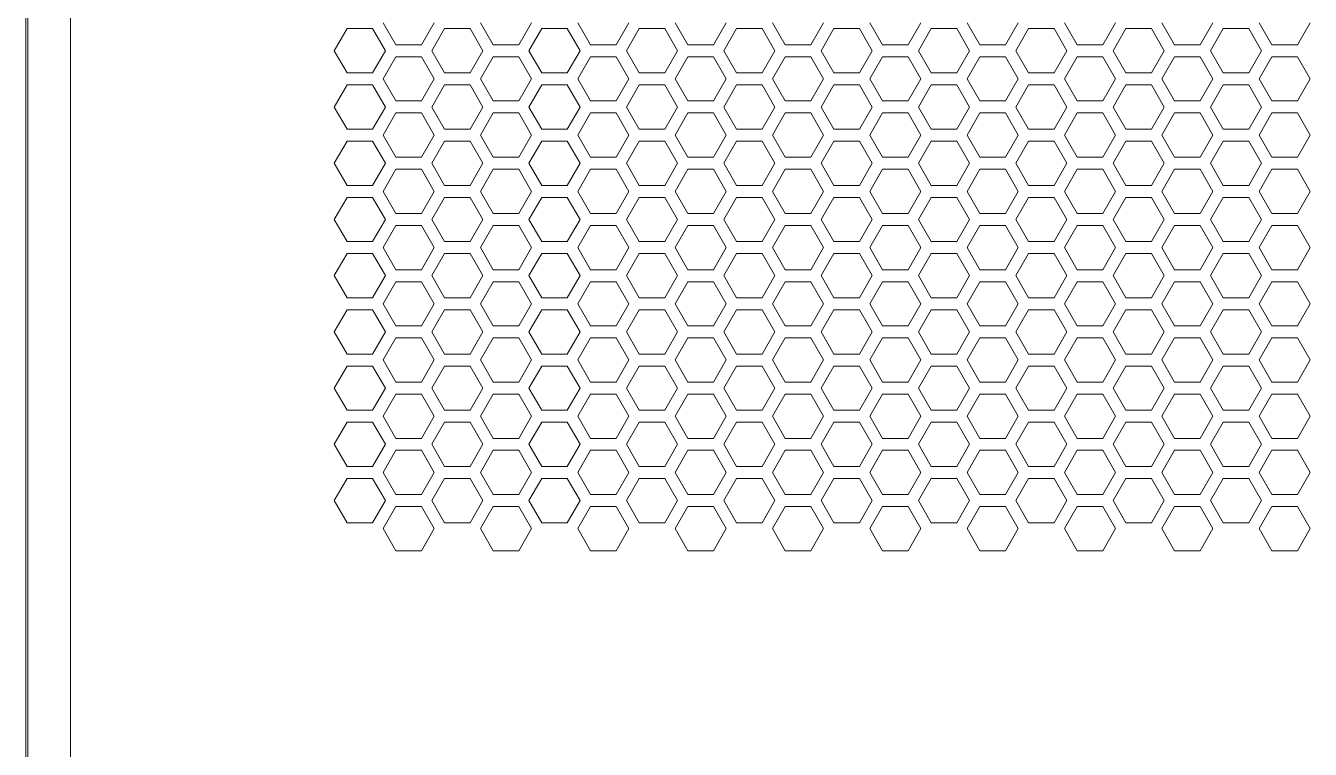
# Model space of a CAD drawing. Header units: millimetres. Extents: x -10 to 46, y -17 to 110.
# Drawn here: x 3.88 to 16.45, y 13.76 to 20.84 of the extents above; entities that cross this region are included whole.
import ezdxf

# ---------------------------------------------------------------- set-up
doc = ezdxf.new("R2010")
doc.units = ezdxf.units.MM

msp = doc.modelspace()

# ---------------------------------------------------------------- linework, layer by layer
at = {"lineweight": 18}
for p, q in [((3.9, 10.7), (3.9, 109.983)), ((4.32, 10.7), (4.32, 109.983)), ((3.88, 108.523), (3.88, 10.7)), ((7.377, 20.867), (7.502, 20.651)), ((7.752, 20.651), (7.877, 20.867)), ((8.329, 20.867), (8.454, 20.651)), ((8.704, 20.651), (8.829, 20.867)), ((9.282, 20.867), (9.407, 20.651)), ((9.657, 20.651), (9.782, 20.867)), ((10.234, 20.867), (10.359, 20.651)), ((10.609, 20.651), (10.734, 20.867)), ((11.187, 20.867), (11.312, 20.651)), ((11.562, 20.651), (11.687, 20.867)), ((12.14, 20.867), (12.265, 20.651)), ((12.515, 20.651), (12.64, 20.867)), ((13.092, 20.867), (13.217, 20.651)), ((13.467, 20.651), (13.592, 20.867)), ((14.045, 20.867), (14.17, 20.651)), ((14.42, 20.651), (14.545, 20.867)), ((14.998, 20.867), (15.123, 20.651)), ((15.373, 20.651), (15.498, 20.867)), ((15.95, 20.867), (16.075, 20.651)), ((16.325, 20.651), (16.45, 20.867)), ((7.025, 20.809), (6.9, 20.592)), ((7.275, 20.809), (7.025, 20.809)), ((7.4, 20.592), (7.275, 20.809)), ((7.978, 20.809), (7.853, 20.592)), ((8.228, 20.809), (7.978, 20.809)), ((8.353, 20.592), (8.228, 20.809)), ((8.93, 20.809), (8.805, 20.592)), ((9.18, 20.809), (8.93, 20.809)), ((9.305, 20.592), (9.18, 20.809)), ((9.883, 20.809), (9.758, 20.592)), ((10.133, 20.809), (9.883, 20.809)), ((10.258, 20.592), (10.133, 20.809)), ((10.836, 20.809), (10.711, 20.592)), ((11.086, 20.809), (10.836, 20.809)), ((11.211, 20.592), (11.086, 20.809)), ((11.788, 20.809), (11.663, 20.592)), ((12.038, 20.809), (11.788, 20.809)), ((12.163, 20.592), (12.038, 20.809)), ((12.741, 20.809), (12.616, 20.592)), ((12.991, 20.809), (12.741, 20.809)), ((13.116, 20.592), (12.991, 20.809)), ((13.694, 20.809), (13.569, 20.592)), ((13.944, 20.809), (13.694, 20.809)), ((14.069, 20.592), (13.944, 20.809)), ((14.646, 20.809), (14.521, 20.592)), ((14.896, 20.809), (14.646, 20.809)), ((15.021, 20.592), (14.896, 20.809)), ((15.599, 20.809), (15.474, 20.592)), ((15.849, 20.809), (15.599, 20.809)), ((15.974, 20.592), (15.849, 20.809)), ((7.502, 20.651), (7.752, 20.651)), ((8.454, 20.651), (8.704, 20.651)), ((9.407, 20.651), (9.657, 20.651)), ((10.359, 20.651), (10.609, 20.651)), ((11.312, 20.651), (11.562, 20.651)), ((12.265, 20.651), (12.515, 20.651)), ((13.217, 20.651), (13.467, 20.651)), ((14.17, 20.651), (14.42, 20.651)), ((15.123, 20.651), (15.373, 20.651)), ((16.075, 20.651), (16.325, 20.651)), ((6.9, 20.592), (7.025, 20.376)), ((7.275, 20.376), (7.4, 20.592)), ((7.502, 20.534), (7.377, 20.317)), ((7.752, 20.534), (7.502, 20.534)), ((7.877, 20.317), (7.752, 20.534)), ((7.853, 20.592), (7.978, 20.376)), ((8.228, 20.376), (8.353, 20.592)), ((8.454, 20.534), (8.329, 20.317)), ((8.704, 20.534), (8.454, 20.534)), ((8.829, 20.317), (8.704, 20.534)), ((8.805, 20.592), (8.93, 20.376)), ((9.18, 20.376), (9.305, 20.592)), ((9.407, 20.534), (9.282, 20.317)), ((9.657, 20.534), (9.407, 20.534)), ((9.782, 20.317), (9.657, 20.534)), ((9.758, 20.592), (9.883, 20.376)), ((10.133, 20.376), (10.258, 20.592)), ((10.359, 20.534), (10.234, 20.317)), ((10.609, 20.534), (10.359, 20.534)), ((10.734, 20.317), (10.609, 20.534)), ((10.711, 20.592), (10.836, 20.376)), ((11.086, 20.376), (11.211, 20.592)), ((11.312, 20.534), (11.187, 20.317)), ((11.562, 20.534), (11.312, 20.534)), ((11.687, 20.317), (11.562, 20.534)), ((11.663, 20.592), (11.788, 20.376)), ((12.038, 20.376), (12.163, 20.592)), ((12.265, 20.534), (12.14, 20.317)), ((12.515, 20.534), (12.265, 20.534)), ((12.64, 20.317), (12.515, 20.534)), ((12.616, 20.592), (12.741, 20.376)), ((12.991, 20.376), (13.116, 20.592)), ((13.217, 20.534), (13.092, 20.317)), ((13.467, 20.534), (13.217, 20.534)), ((13.592, 20.317), (13.467, 20.534)), ((13.569, 20.592), (13.694, 20.376)), ((13.944, 20.376), (14.069, 20.592)), ((14.17, 20.534), (14.045, 20.317)), ((14.42, 20.534), (14.17, 20.534)), ((14.545, 20.317), (14.42, 20.534)), ((14.521, 20.592), (14.646, 20.376)), ((14.896, 20.376), (15.021, 20.592)), ((15.123, 20.534), (14.998, 20.317)), ((15.373, 20.534), (15.123, 20.534)), ((15.498, 20.317), (15.373, 20.534)), ((15.474, 20.592), (15.599, 20.376)), ((15.849, 20.376), (15.974, 20.592)), ((16.075, 20.534), (15.95, 20.317)), ((16.325, 20.534), (16.075, 20.534)), ((16.45, 20.317), (16.325, 20.534)), ((7.025, 20.376), (7.275, 20.376)), ((7.978, 20.376), (8.228, 20.376)), ((8.93, 20.376), (9.18, 20.376)), ((9.883, 20.376), (10.133, 20.376)), ((10.836, 20.376), (11.086, 20.376)), ((11.788, 20.376), (12.038, 20.376)), ((12.741, 20.376), (12.991, 20.376)), ((13.694, 20.376), (13.944, 20.376)), ((14.646, 20.376), (14.896, 20.376)), ((15.599, 20.376), (15.849, 20.376)), ((7.025, 20.259), (6.9, 20.042)), ((7.275, 20.259), (7.025, 20.259)), ((7.4, 20.042), (7.275, 20.259)), ((7.377, 20.317), (7.502, 20.101)), ((7.752, 20.101), (7.877, 20.317)), ((7.978, 20.259), (7.853, 20.042)), ((8.228, 20.259), (7.978, 20.259)), ((8.353, 20.042), (8.228, 20.259)), ((8.329, 20.317), (8.454, 20.101)), ((8.704, 20.101), (8.829, 20.317)), ((8.93, 20.259), (8.805, 20.042)), ((9.18, 20.259), (8.93, 20.259)), ((9.305, 20.042), (9.18, 20.259)), ((9.282, 20.317), (9.407, 20.101)), ((9.657, 20.101), (9.782, 20.317)), ((9.883, 20.259), (9.758, 20.042)), ((10.133, 20.259), (9.883, 20.259)), ((10.258, 20.042), (10.133, 20.259)), ((10.234, 20.317), (10.359, 20.101)), ((10.609, 20.101), (10.734, 20.317)), ((10.836, 20.259), (10.711, 20.042)), ((11.086, 20.259), (10.836, 20.259)), ((11.211, 20.042), (11.086, 20.259)), ((11.187, 20.317), (11.312, 20.101)), ((11.562, 20.101), (11.687, 20.317)), ((11.788, 20.259), (11.663, 20.042)), ((12.038, 20.259), (11.788, 20.259)), ((12.163, 20.042), (12.038, 20.259)), ((12.14, 20.317), (12.265, 20.101)), ((12.515, 20.101), (12.64, 20.317)), ((12.741, 20.259), (12.616, 20.042)), ((12.991, 20.259), (12.741, 20.259)), ((13.116, 20.042), (12.991, 20.259)), ((13.092, 20.317), (13.217, 20.101)), ((13.467, 20.101), (13.592, 20.317)), ((13.694, 20.259), (13.569, 20.042)), ((13.944, 20.259), (13.694, 20.259)), ((14.069, 20.042), (13.944, 20.259)), ((14.045, 20.317), (14.17, 20.101)), ((14.42, 20.101), (14.545, 20.317)), ((14.646, 20.259), (14.521, 20.042)), ((14.896, 20.259), (14.646, 20.259)), ((15.021, 20.042), (14.896, 20.259)), ((14.998, 20.317), (15.123, 20.101)), ((15.373, 20.101), (15.498, 20.317)), ((15.599, 20.259), (15.474, 20.042)), ((15.849, 20.259), (15.599, 20.259)), ((15.974, 20.042), (15.849, 20.259)), ((15.95, 20.317), (16.075, 20.101)), ((16.325, 20.101), (16.45, 20.317)), ((6.9, 20.042), (7.025, 19.826)), ((7.275, 19.826), (7.4, 20.042)), ((7.502, 20.101), (7.752, 20.101)), ((7.853, 20.042), (7.978, 19.826)), ((8.228, 19.826), (8.353, 20.042)), ((8.454, 20.101), (8.704, 20.101)), ((8.805, 20.042), (8.93, 19.826)), ((9.18, 19.826), (9.305, 20.042)), ((9.407, 20.101), (9.657, 20.101)), ((9.758, 20.042), (9.883, 19.826)), ((10.133, 19.826), (10.258, 20.042)), ((10.359, 20.101), (10.609, 20.101)), ((10.711, 20.042), (10.836, 19.826)), ((11.086, 19.826), (11.211, 20.042)), ((11.312, 20.101), (11.562, 20.101)), ((11.663, 20.042), (11.788, 19.826)), ((12.038, 19.826), (12.163, 20.042)), ((12.265, 20.101), (12.515, 20.101)), ((12.616, 20.042), (12.741, 19.826)), ((12.991, 19.826), (13.116, 20.042)), ((13.217, 20.101), (13.467, 20.101)), ((13.569, 20.042), (13.694, 19.826)), ((13.944, 19.826), (14.069, 20.042)), ((14.17, 20.101), (14.42, 20.101)), ((14.521, 20.042), (14.646, 19.826)), ((14.896, 19.826), (15.021, 20.042)), ((15.123, 20.101), (15.373, 20.101)), ((15.474, 20.042), (15.599, 19.826)), ((15.849, 19.826), (15.974, 20.042)), ((16.075, 20.101), (16.325, 20.101)), ((7.502, 19.984), (7.377, 19.767)), ((7.752, 19.984), (7.502, 19.984)), ((7.877, 19.767), (7.752, 19.984)), ((8.454, 19.984), (8.329, 19.767)), ((8.704, 19.984), (8.454, 19.984)), ((8.829, 19.767), (8.704, 19.984)), ((9.407, 19.984), (9.282, 19.767)), ((9.657, 19.984), (9.407, 19.984)), ((9.782, 19.767), (9.657, 19.984)), ((10.359, 19.984), (10.234, 19.767)), ((10.609, 19.984), (10.359, 19.984)), ((10.734, 19.767), (10.609, 19.984)), ((11.312, 19.984), (11.187, 19.767)), ((11.562, 19.984), (11.312, 19.984)), ((11.687, 19.767), (11.562, 19.984)), ((12.265, 19.984), (12.14, 19.767)), ((12.515, 19.984), (12.265, 19.984)), ((12.64, 19.767), (12.515, 19.984)), ((13.217, 19.984), (13.092, 19.767)), ((13.467, 19.984), (13.217, 19.984)), ((13.592, 19.767), (13.467, 19.984)), ((14.17, 19.984), (14.045, 19.767)), ((14.42, 19.984), (14.17, 19.984)), ((14.545, 19.767), (14.42, 19.984)), ((15.123, 19.984), (14.998, 19.767)), ((15.373, 19.984), (15.123, 19.984)), ((15.498, 19.767), (15.373, 19.984)), ((16.075, 19.984), (15.95, 19.767)), ((16.325, 19.984), (16.075, 19.984)), ((16.45, 19.767), (16.325, 19.984)), ((7.025, 19.826), (7.275, 19.826)), ((7.377, 19.767), (7.502, 19.55)), ((7.752, 19.55), (7.877, 19.767)), ((7.978, 19.826), (8.228, 19.826)), ((8.329, 19.767), (8.454, 19.55)), ((8.704, 19.55), (8.829, 19.767)), ((8.93, 19.826), (9.18, 19.826)), ((9.282, 19.767), (9.407, 19.55)), ((9.657, 19.55), (9.782, 19.767)), ((9.883, 19.826), (10.133, 19.826)), ((10.234, 19.767), (10.359, 19.55)), ((10.609, 19.55), (10.734, 19.767)), ((10.836, 19.826), (11.086, 19.826)), ((11.187, 19.767), (11.312, 19.55)), ((11.562, 19.55), (11.687, 19.767)), ((11.788, 19.826), (12.038, 19.826)), ((12.14, 19.767), (12.265, 19.55)), ((12.515, 19.55), (12.64, 19.767)), ((12.741, 19.826), (12.991, 19.826)), ((13.092, 19.767), (13.217, 19.55)), ((13.467, 19.55), (13.592, 19.767)), ((13.694, 19.826), (13.944, 19.826)), ((14.045, 19.767), (14.17, 19.55)), ((14.42, 19.55), (14.545, 19.767)), ((14.646, 19.826), (14.896, 19.826)), ((14.998, 19.767), (15.123, 19.55)), ((15.373, 19.55), (15.498, 19.767)), ((15.599, 19.826), (15.849, 19.826)), ((15.95, 19.767), (16.075, 19.55)), ((16.325, 19.55), (16.45, 19.767)), ((7.025, 19.709), (6.9, 19.492)), ((7.275, 19.709), (7.025, 19.709)), ((7.4, 19.492), (7.275, 19.709)), ((7.978, 19.709), (7.853, 19.492)), ((8.228, 19.709), (7.978, 19.709)), ((8.353, 19.492), (8.228, 19.709)), ((8.93, 19.709), (8.805, 19.492)), ((9.18, 19.709), (8.93, 19.709)), ((9.305, 19.492), (9.18, 19.709)), ((9.883, 19.709), (9.758, 19.492)), ((10.133, 19.709), (9.883, 19.709)), ((10.258, 19.492), (10.133, 19.709)), ((10.836, 19.709), (10.711, 19.492)), ((11.086, 19.709), (10.836, 19.709)), ((11.211, 19.492), (11.086, 19.709)), ((11.788, 19.709), (11.663, 19.492)), ((12.038, 19.709), (11.788, 19.709)), ((12.163, 19.492), (12.038, 19.709)), ((12.741, 19.709), (12.616, 19.492)), ((12.991, 19.709), (12.741, 19.709)), ((13.116, 19.492), (12.991, 19.709)), ((13.694, 19.709), (13.569, 19.492)), ((13.944, 19.709), (13.694, 19.709)), ((14.069, 19.492), (13.944, 19.709)), ((14.646, 19.709), (14.521, 19.492)), ((14.896, 19.709), (14.646, 19.709)), ((15.021, 19.492), (14.896, 19.709)), ((15.599, 19.709), (15.474, 19.492)), ((15.849, 19.709), (15.599, 19.709)), ((15.974, 19.492), (15.849, 19.709)), ((6.9, 19.492), (7.025, 19.275)), ((7.275, 19.275), (7.4, 19.492)), ((7.502, 19.55), (7.752, 19.55)), ((7.853, 19.492), (7.978, 19.275)), ((8.228, 19.275), (8.353, 19.492)), ((8.454, 19.55), (8.704, 19.55)), ((8.805, 19.492), (8.93, 19.275)), ((9.18, 19.275), (9.305, 19.492)), ((9.407, 19.55), (9.657, 19.55)), ((9.758, 19.492), (9.883, 19.275)), ((10.133, 19.275), (10.258, 19.492)), ((10.359, 19.55), (10.609, 19.55)), ((10.711, 19.492), (10.836, 19.275)), ((11.086, 19.275), (11.211, 19.492)), ((11.312, 19.55), (11.562, 19.55)), ((11.663, 19.492), (11.788, 19.275)), ((12.038, 19.275), (12.163, 19.492)), ((12.265, 19.55), (12.515, 19.55)), ((12.616, 19.492), (12.741, 19.275)), ((12.991, 19.275), (13.116, 19.492)), ((13.217, 19.55), (13.467, 19.55)), ((13.569, 19.492), (13.694, 19.275)), ((13.944, 19.275), (14.069, 19.492)), ((14.17, 19.55), (14.42, 19.55)), ((14.521, 19.492), (14.646, 19.275)), ((14.896, 19.275), (15.021, 19.492)), ((15.123, 19.55), (15.373, 19.55)), ((15.474, 19.492), (15.599, 19.275)), ((15.849, 19.275), (15.974, 19.492)), ((16.075, 19.55), (16.325, 19.55)), ((7.502, 19.434), (7.377, 19.217)), ((7.752, 19.434), (7.502, 19.434)), ((7.877, 19.217), (7.752, 19.434)), ((8.454, 19.434), (8.329, 19.217)), ((8.704, 19.434), (8.454, 19.434)), ((8.829, 19.217), (8.704, 19.434)), ((9.407, 19.434), (9.282, 19.217)), ((9.657, 19.434), (9.407, 19.434)), ((9.782, 19.217), (9.657, 19.434)), ((10.359, 19.434), (10.234, 19.217)), ((10.609, 19.434), (10.359, 19.434)), ((10.734, 19.217), (10.609, 19.434)), ((11.312, 19.434), (11.187, 19.217)), ((11.562, 19.434), (11.312, 19.434)), ((11.687, 19.217), (11.562, 19.434)), ((12.265, 19.434), (12.14, 19.217)), ((12.515, 19.434), (12.265, 19.434)), ((12.64, 19.217), (12.515, 19.434)), ((13.217, 19.434), (13.092, 19.217)), ((13.467, 19.434), (13.217, 19.434)), ((13.592, 19.217), (13.467, 19.434)), ((14.17, 19.434), (14.045, 19.217)), ((14.42, 19.434), (14.17, 19.434)), ((14.545, 19.217), (14.42, 19.434)), ((15.123, 19.434), (14.998, 19.217)), ((15.373, 19.434), (15.123, 19.434)), ((15.498, 19.217), (15.373, 19.434)), ((16.075, 19.434), (15.95, 19.217)), ((16.325, 19.434), (16.075, 19.434)), ((16.45, 19.217), (16.325, 19.434)), ((7.025, 19.275), (7.275, 19.275)), ((7.978, 19.275), (8.228, 19.275)), ((8.93, 19.275), (9.18, 19.275)), ((9.883, 19.275), (10.133, 19.275)), ((10.836, 19.275), (11.086, 19.275)), ((11.788, 19.275), (12.038, 19.275)), ((12.741, 19.275), (12.991, 19.275)), ((13.694, 19.275), (13.944, 19.275)), ((14.646, 19.275), (14.896, 19.275)), ((15.599, 19.275), (15.849, 19.275)), ((7.025, 19.158), (6.9, 18.942)), ((7.275, 19.158), (7.025, 19.158)), ((7.4, 18.942), (7.275, 19.158)), ((7.377, 19.217), (7.502, 19)), ((7.752, 19), (7.877, 19.217)), ((7.978, 19.158), (7.853, 18.942)), ((8.228, 19.158), (7.978, 19.158)), ((8.353, 18.942), (8.228, 19.158)), ((8.329, 19.217), (8.454, 19)), ((8.704, 19), (8.829, 19.217)), ((8.93, 19.158), (8.805, 18.942)), ((9.18, 19.158), (8.93, 19.158)), ((9.305, 18.942), (9.18, 19.158)), ((9.282, 19.217), (9.407, 19)), ((9.657, 19), (9.782, 19.217)), ((9.883, 19.158), (9.758, 18.942)), ((10.133, 19.158), (9.883, 19.158)), ((10.258, 18.942), (10.133, 19.158)), ((10.234, 19.217), (10.359, 19)), ((10.609, 19), (10.734, 19.217)), ((10.836, 19.158), (10.711, 18.942)), ((11.086, 19.158), (10.836, 19.158)), ((11.211, 18.942), (11.086, 19.158)), ((11.187, 19.217), (11.312, 19)), ((11.562, 19), (11.687, 19.217)), ((11.788, 19.158), (11.663, 18.942)), ((12.038, 19.158), (11.788, 19.158)), ((12.163, 18.942), (12.038, 19.158)), ((12.14, 19.217), (12.265, 19)), ((12.515, 19), (12.64, 19.217)), ((12.741, 19.158), (12.616, 18.942)), ((12.991, 19.158), (12.741, 19.158)), ((13.116, 18.942), (12.991, 19.158)), ((13.092, 19.217), (13.217, 19)), ((13.467, 19), (13.592, 19.217)), ((13.694, 19.158), (13.569, 18.942)), ((13.944, 19.158), (13.694, 19.158)), ((14.069, 18.942), (13.944, 19.158)), ((14.045, 19.217), (14.17, 19)), ((14.42, 19), (14.545, 19.217)), ((14.646, 19.158), (14.521, 18.942)), ((14.896, 19.158), (14.646, 19.158)), ((15.021, 18.942), (14.896, 19.158)), ((14.998, 19.217), (15.123, 19)), ((15.373, 19), (15.498, 19.217)), ((15.599, 19.158), (15.474, 18.942)), ((15.849, 19.158), (15.599, 19.158)), ((15.974, 18.942), (15.849, 19.158)), ((15.95, 19.217), (16.075, 19)), ((16.325, 19), (16.45, 19.217)), ((7.502, 19), (7.752, 19)), ((8.454, 19), (8.704, 19)), ((9.407, 19), (9.657, 19)), ((10.359, 19), (10.609, 19)), ((11.312, 19), (11.562, 19)), ((12.265, 19), (12.515, 19)), ((13.217, 19), (13.467, 19)), ((14.17, 19), (14.42, 19)), ((15.123, 19), (15.373, 19)), ((16.075, 19), (16.325, 19)), ((6.9, 18.942), (7.025, 18.725)), ((7.275, 18.725), (7.4, 18.942)), ((7.502, 18.883), (7.377, 18.667)), ((7.752, 18.883), (7.502, 18.883)), ((7.877, 18.667), (7.752, 18.883)), ((7.853, 18.942), (7.978, 18.725)), ((8.228, 18.725), (8.353, 18.942)), ((8.454, 18.883), (8.329, 18.667)), ((8.704, 18.883), (8.454, 18.883)), ((8.829, 18.667), (8.704, 18.883)), ((8.805, 18.942), (8.93, 18.725)), ((9.18, 18.725), (9.305, 18.942)), ((9.407, 18.883), (9.282, 18.667)), ((9.657, 18.883), (9.407, 18.883)), ((9.782, 18.667), (9.657, 18.883)), ((9.758, 18.942), (9.883, 18.725)), ((10.133, 18.725), (10.258, 18.942)), ((10.359, 18.883), (10.234, 18.667)), ((10.609, 18.883), (10.359, 18.883)), ((10.734, 18.667), (10.609, 18.883)), ((10.711, 18.942), (10.836, 18.725)), ((11.086, 18.725), (11.211, 18.942)), ((11.312, 18.883), (11.187, 18.667)), ((11.562, 18.883), (11.312, 18.883)), ((11.687, 18.667), (11.562, 18.883)), ((11.663, 18.942), (11.788, 18.725)), ((12.038, 18.725), (12.163, 18.942)), ((12.265, 18.883), (12.14, 18.667)), ((12.515, 18.883), (12.265, 18.883)), ((12.64, 18.667), (12.515, 18.883)), ((12.616, 18.942), (12.741, 18.725)), ((12.991, 18.725), (13.116, 18.942)), ((13.217, 18.883), (13.092, 18.667)), ((13.467, 18.883), (13.217, 18.883)), ((13.592, 18.667), (13.467, 18.883)), ((13.569, 18.942), (13.694, 18.725)), ((13.944, 18.725), (14.069, 18.942)), ((14.17, 18.883), (14.045, 18.667)), ((14.42, 18.883), (14.17, 18.883)), ((14.545, 18.667), (14.42, 18.883)), ((14.521, 18.942), (14.646, 18.725)), ((14.896, 18.725), (15.021, 18.942)), ((15.123, 18.883), (14.998, 18.667)), ((15.373, 18.883), (15.123, 18.883)), ((15.498, 18.667), (15.373, 18.883)), ((15.474, 18.942), (15.599, 18.725)), ((15.849, 18.725), (15.974, 18.942)), ((16.075, 18.883), (15.95, 18.667)), ((16.325, 18.883), (16.075, 18.883)), ((16.45, 18.667), (16.325, 18.883)), ((7.025, 18.608), (6.9, 18.392)), ((7.025, 18.725), (7.275, 18.725)), ((7.275, 18.608), (7.025, 18.608)), ((7.4, 18.392), (7.275, 18.608)), ((7.377, 18.667), (7.502, 18.45)), ((7.752, 18.45), (7.877, 18.667)), ((7.978, 18.608), (7.853, 18.392)), ((7.978, 18.725), (8.228, 18.725)), ((8.228, 18.608), (7.978, 18.608)), ((8.353, 18.392), (8.228, 18.608)), ((8.329, 18.667), (8.454, 18.45)), ((8.704, 18.45), (8.829, 18.667)), ((8.93, 18.608), (8.805, 18.392)), ((8.93, 18.725), (9.18, 18.725)), ((9.18, 18.608), (8.93, 18.608)), ((9.305, 18.392), (9.18, 18.608)), ((9.282, 18.667), (9.407, 18.45)), ((9.657, 18.45), (9.782, 18.667)), ((9.883, 18.608), (9.758, 18.392)), ((9.883, 18.725), (10.133, 18.725)), ((10.133, 18.608), (9.883, 18.608)), ((10.258, 18.392), (10.133, 18.608)), ((10.234, 18.667), (10.359, 18.45)), ((10.609, 18.45), (10.734, 18.667)), ((10.836, 18.608), (10.711, 18.392)), ((10.836, 18.725), (11.086, 18.725)), ((11.086, 18.608), (10.836, 18.608)), ((11.211, 18.392), (11.086, 18.608)), ((11.187, 18.667), (11.312, 18.45)), ((11.562, 18.45), (11.687, 18.667)), ((11.788, 18.608), (11.663, 18.392)), ((11.788, 18.725), (12.038, 18.725)), ((12.038, 18.608), (11.788, 18.608)), ((12.163, 18.392), (12.038, 18.608)), ((12.14, 18.667), (12.265, 18.45)), ((12.515, 18.45), (12.64, 18.667)), ((12.741, 18.608), (12.616, 18.392)), ((12.741, 18.725), (12.991, 18.725)), ((12.991, 18.608), (12.741, 18.608)), ((13.116, 18.392), (12.991, 18.608)), ((13.092, 18.667), (13.217, 18.45)), ((13.467, 18.45), (13.592, 18.667)), ((13.694, 18.608), (13.569, 18.392)), ((13.694, 18.725), (13.944, 18.725)), ((13.944, 18.608), (13.694, 18.608)), ((14.069, 18.392), (13.944, 18.608)), ((14.045, 18.667), (14.17, 18.45)), ((14.42, 18.45), (14.545, 18.667)), ((14.646, 18.608), (14.521, 18.392)), ((14.646, 18.725), (14.896, 18.725)), ((14.896, 18.608), (14.646, 18.608)), ((15.021, 18.392), (14.896, 18.608)), ((14.998, 18.667), (15.123, 18.45)), ((15.373, 18.45), (15.498, 18.667)), ((15.599, 18.608), (15.474, 18.392)), ((15.599, 18.725), (15.849, 18.725)), ((15.849, 18.608), (15.599, 18.608)), ((15.974, 18.392), (15.849, 18.608)), ((15.95, 18.667), (16.075, 18.45)), ((16.325, 18.45), (16.45, 18.667)), ((6.9, 18.392), (7.025, 18.175)), ((7.275, 18.175), (7.4, 18.392)), ((7.502, 18.45), (7.752, 18.45)), ((7.853, 18.392), (7.978, 18.175)), ((8.228, 18.175), (8.353, 18.392)), ((8.454, 18.45), (8.704, 18.45)), ((8.805, 18.392), (8.93, 18.175)), ((9.18, 18.175), (9.305, 18.392)), ((9.407, 18.45), (9.657, 18.45)), ((9.758, 18.392), (9.883, 18.175)), ((10.133, 18.175), (10.258, 18.392)), ((10.359, 18.45), (10.609, 18.45)), ((10.711, 18.392), (10.836, 18.175)), ((11.086, 18.175), (11.211, 18.392)), ((11.312, 18.45), (11.562, 18.45)), ((11.663, 18.392), (11.788, 18.175)), ((12.038, 18.175), (12.163, 18.392)), ((12.265, 18.45), (12.515, 18.45)), ((12.616, 18.392), (12.741, 18.175)), ((12.991, 18.175), (13.116, 18.392)), ((13.217, 18.45), (13.467, 18.45)), ((13.569, 18.392), (13.694, 18.175)), ((13.944, 18.175), (14.069, 18.392)), ((14.17, 18.45), (14.42, 18.45)), ((14.521, 18.392), (14.646, 18.175)), ((14.896, 18.175), (15.021, 18.392)), ((15.123, 18.45), (15.373, 18.45)), ((15.474, 18.392), (15.599, 18.175)), ((15.849, 18.175), (15.974, 18.392)), ((16.075, 18.45), (16.325, 18.45)), ((7.502, 18.333), (7.377, 18.117)), ((7.752, 18.333), (7.502, 18.333)), ((7.877, 18.117), (7.752, 18.333)), ((8.454, 18.333), (8.329, 18.117)), ((8.704, 18.333), (8.454, 18.333)), ((8.829, 18.117), (8.704, 18.333)), ((9.407, 18.333), (9.282, 18.117)), ((9.657, 18.333), (9.407, 18.333)), ((9.782, 18.117), (9.657, 18.333)), ((10.359, 18.333), (10.234, 18.117)), ((10.609, 18.333), (10.359, 18.333)), ((10.734, 18.117), (10.609, 18.333)), ((11.312, 18.333), (11.187, 18.117)), ((11.562, 18.333), (11.312, 18.333)), ((11.687, 18.117), (11.562, 18.333)), ((12.265, 18.333), (12.14, 18.117)), ((12.515, 18.333), (12.265, 18.333)), ((12.64, 18.117), (12.515, 18.333)), ((13.217, 18.333), (13.092, 18.117)), ((13.467, 18.333), (13.217, 18.333)), ((13.592, 18.117), (13.467, 18.333)), ((14.17, 18.333), (14.045, 18.117)), ((14.42, 18.333), (14.17, 18.333)), ((14.545, 18.117), (14.42, 18.333)), ((15.123, 18.333), (14.998, 18.117)), ((15.373, 18.333), (15.123, 18.333)), ((15.498, 18.117), (15.373, 18.333)), ((16.075, 18.333), (15.95, 18.117)), ((16.325, 18.333), (16.075, 18.333)), ((16.45, 18.117), (16.325, 18.333)), ((7.025, 18.175), (7.275, 18.175)), ((7.377, 18.117), (7.502, 17.9)), ((7.752, 17.9), (7.877, 18.117)), ((7.978, 18.175), (8.228, 18.175)), ((8.329, 18.117), (8.454, 17.9)), ((8.704, 17.9), (8.829, 18.117)), ((8.93, 18.175), (9.18, 18.175)), ((9.282, 18.117), (9.407, 17.9)), ((9.657, 17.9), (9.782, 18.117)), ((9.883, 18.175), (10.133, 18.175)), ((10.234, 18.117), (10.359, 17.9)), ((10.609, 17.9), (10.734, 18.117)), ((10.836, 18.175), (11.086, 18.175)), ((11.187, 18.117), (11.312, 17.9)), ((11.562, 17.9), (11.687, 18.117)), ((11.788, 18.175), (12.038, 18.175)), ((12.14, 18.117), (12.265, 17.9)), ((12.515, 17.9), (12.64, 18.117)), ((12.741, 18.175), (12.991, 18.175)), ((13.092, 18.117), (13.217, 17.9)), ((13.467, 17.9), (13.592, 18.117)), ((13.694, 18.175), (13.944, 18.175)), ((14.045, 18.117), (14.17, 17.9)), ((14.42, 17.9), (14.545, 18.117)), ((14.646, 18.175), (14.896, 18.175)), ((14.998, 18.117), (15.123, 17.9)), ((15.373, 17.9), (15.498, 18.117)), ((15.599, 18.175), (15.849, 18.175)), ((15.95, 18.117), (16.075, 17.9)), ((16.325, 17.9), (16.45, 18.117)), ((7.025, 18.058), (6.9, 17.842)), ((7.275, 18.058), (7.025, 18.058)), ((7.4, 17.842), (7.275, 18.058)), ((7.978, 18.058), (7.853, 17.842)), ((8.228, 18.058), (7.978, 18.058)), ((8.353, 17.842), (8.228, 18.058)), ((8.93, 18.058), (8.805, 17.842)), ((9.18, 18.058), (8.93, 18.058)), ((9.305, 17.842), (9.18, 18.058)), ((9.883, 18.058), (9.758, 17.842)), ((10.133, 18.058), (9.883, 18.058)), ((10.258, 17.842), (10.133, 18.058)), ((10.836, 18.058), (10.711, 17.842)), ((11.086, 18.058), (10.836, 18.058)), ((11.211, 17.842), (11.086, 18.058)), ((11.788, 18.058), (11.663, 17.842)), ((12.038, 18.058), (11.788, 18.058)), ((12.163, 17.842), (12.038, 18.058)), ((12.741, 18.058), (12.616, 17.842)), ((12.991, 18.058), (12.741, 18.058)), ((13.116, 17.842), (12.991, 18.058)), ((13.694, 18.058), (13.569, 17.842)), ((13.944, 18.058), (13.694, 18.058)), ((14.069, 17.842), (13.944, 18.058)), ((14.646, 18.058), (14.521, 17.842)), ((14.896, 18.058), (14.646, 18.058)), ((15.021, 17.842), (14.896, 18.058)), ((15.599, 18.058), (15.474, 17.842)), ((15.849, 18.058), (15.599, 18.058)), ((15.974, 17.842), (15.849, 18.058)), ((7.502, 17.9), (7.752, 17.9)), ((8.454, 17.9), (8.704, 17.9)), ((9.407, 17.9), (9.657, 17.9)), ((10.359, 17.9), (10.609, 17.9)), ((11.312, 17.9), (11.562, 17.9)), ((12.265, 17.9), (12.515, 17.9)), ((13.217, 17.9), (13.467, 17.9)), ((14.17, 17.9), (14.42, 17.9)), ((15.123, 17.9), (15.373, 17.9)), ((16.075, 17.9), (16.325, 17.9)), ((6.9, 17.842), (7.025, 17.625)), ((7.275, 17.625), (7.4, 17.842)), ((7.502, 17.783), (7.377, 17.567)), ((7.752, 17.783), (7.502, 17.783)), ((7.877, 17.567), (7.752, 17.783)), ((7.853, 17.842), (7.978, 17.625)), ((8.228, 17.625), (8.353, 17.842)), ((8.454, 17.783), (8.329, 17.567)), ((8.704, 17.783), (8.454, 17.783)), ((8.829, 17.567), (8.704, 17.783)), ((8.805, 17.842), (8.93, 17.625)), ((9.18, 17.625), (9.305, 17.842)), ((9.407, 17.783), (9.282, 17.567)), ((9.657, 17.783), (9.407, 17.783)), ((9.782, 17.567), (9.657, 17.783)), ((9.758, 17.842), (9.883, 17.625)), ((10.133, 17.625), (10.258, 17.842)), ((10.359, 17.783), (10.234, 17.567)), ((10.609, 17.783), (10.359, 17.783)), ((10.734, 17.567), (10.609, 17.783)), ((10.711, 17.842), (10.836, 17.625)), ((11.086, 17.625), (11.211, 17.842)), ((11.312, 17.783), (11.187, 17.567)), ((11.562, 17.783), (11.312, 17.783)), ((11.687, 17.567), (11.562, 17.783)), ((11.663, 17.842), (11.788, 17.625)), ((12.038, 17.625), (12.163, 17.842)), ((12.265, 17.783), (12.14, 17.567)), ((12.515, 17.783), (12.265, 17.783)), ((12.64, 17.567), (12.515, 17.783)), ((12.616, 17.842), (12.741, 17.625)), ((12.991, 17.625), (13.116, 17.842)), ((13.217, 17.783), (13.092, 17.567)), ((13.467, 17.783), (13.217, 17.783)), ((13.592, 17.567), (13.467, 17.783)), ((13.569, 17.842), (13.694, 17.625)), ((13.944, 17.625), (14.069, 17.842)), ((14.17, 17.783), (14.045, 17.567)), ((14.42, 17.783), (14.17, 17.783)), ((14.545, 17.567), (14.42, 17.783)), ((14.521, 17.842), (14.646, 17.625)), ((14.896, 17.625), (15.021, 17.842)), ((15.123, 17.783), (14.998, 17.567)), ((15.373, 17.783), (15.123, 17.783)), ((15.498, 17.567), (15.373, 17.783)), ((15.474, 17.842), (15.599, 17.625)), ((15.849, 17.625), (15.974, 17.842)), ((16.075, 17.783), (15.95, 17.567)), ((16.325, 17.783), (16.075, 17.783)), ((16.45, 17.567), (16.325, 17.783)), ((7.025, 17.625), (7.275, 17.625)), ((7.978, 17.625), (8.228, 17.625)), ((8.93, 17.625), (9.18, 17.625)), ((9.883, 17.625), (10.133, 17.625)), ((10.836, 17.625), (11.086, 17.625)), ((11.788, 17.625), (12.038, 17.625)), ((12.741, 17.625), (12.991, 17.625)), ((13.694, 17.625), (13.944, 17.625)), ((14.646, 17.625), (14.896, 17.625)), ((15.599, 17.625), (15.849, 17.625)), ((7.025, 17.508), (6.9, 17.292)), ((7.275, 17.508), (7.025, 17.508)), ((7.4, 17.292), (7.275, 17.508)), ((7.377, 17.567), (7.502, 17.35)), ((7.752, 17.35), (7.877, 17.567)), ((7.978, 17.508), (7.853, 17.292)), ((8.228, 17.508), (7.978, 17.508)), ((8.353, 17.292), (8.228, 17.508)), ((8.329, 17.567), (8.454, 17.35)), ((8.704, 17.35), (8.829, 17.567)), ((8.93, 17.508), (8.805, 17.292)), ((9.18, 17.508), (8.93, 17.508)), ((9.305, 17.292), (9.18, 17.508)), ((9.282, 17.567), (9.407, 17.35)), ((9.657, 17.35), (9.782, 17.567)), ((9.883, 17.508), (9.758, 17.292)), ((10.133, 17.508), (9.883, 17.508)), ((10.258, 17.292), (10.133, 17.508)), ((10.234, 17.567), (10.359, 17.35)), ((10.609, 17.35), (10.734, 17.567)), ((10.836, 17.508), (10.711, 17.292)), ((11.086, 17.508), (10.836, 17.508)), ((11.211, 17.292), (11.086, 17.508)), ((11.187, 17.567), (11.312, 17.35)), ((11.562, 17.35), (11.687, 17.567)), ((11.788, 17.508), (11.663, 17.292)), ((12.038, 17.508), (11.788, 17.508)), ((12.163, 17.292), (12.038, 17.508)), ((12.14, 17.567), (12.265, 17.35)), ((12.515, 17.35), (12.64, 17.567)), ((12.741, 17.508), (12.616, 17.292)), ((12.991, 17.508), (12.741, 17.508)), ((13.116, 17.292), (12.991, 17.508)), ((13.092, 17.567), (13.217, 17.35)), ((13.467, 17.35), (13.592, 17.567)), ((13.694, 17.508), (13.569, 17.292)), ((13.944, 17.508), (13.694, 17.508)), ((14.069, 17.292), (13.944, 17.508)), ((14.045, 17.567), (14.17, 17.35)), ((14.42, 17.35), (14.545, 17.567)), ((14.646, 17.508), (14.521, 17.292)), ((14.896, 17.508), (14.646, 17.508)), ((15.021, 17.292), (14.896, 17.508)), ((14.998, 17.567), (15.123, 17.35)), ((15.373, 17.35), (15.498, 17.567)), ((15.599, 17.508), (15.474, 17.292)), ((15.849, 17.508), (15.599, 17.508)), ((15.974, 17.292), (15.849, 17.508)), ((15.95, 17.567), (16.075, 17.35)), ((16.325, 17.35), (16.45, 17.567)), ((7.502, 17.35), (7.752, 17.35)), ((8.454, 17.35), (8.704, 17.35)), ((9.407, 17.35), (9.657, 17.35)), ((10.359, 17.35), (10.609, 17.35)), ((11.312, 17.35), (11.562, 17.35)), ((12.265, 17.35), (12.515, 17.35)), ((13.217, 17.35), (13.467, 17.35)), ((14.17, 17.35), (14.42, 17.35)), ((15.123, 17.35), (15.373, 17.35)), ((16.075, 17.35), (16.325, 17.35)), ((6.9, 17.292), (7.025, 17.075)), ((7.275, 17.075), (7.4, 17.292)), ((7.502, 17.233), (7.377, 17.017)), ((7.752, 17.233), (7.502, 17.233)), ((7.877, 17.017), (7.752, 17.233)), ((7.853, 17.292), (7.978, 17.075)), ((8.228, 17.075), (8.353, 17.292)), ((8.454, 17.233), (8.329, 17.017)), ((8.704, 17.233), (8.454, 17.233)), ((8.829, 17.017), (8.704, 17.233)), ((8.805, 17.292), (8.93, 17.075)), ((9.18, 17.075), (9.305, 17.292)), ((9.407, 17.233), (9.282, 17.017)), ((9.657, 17.233), (9.407, 17.233)), ((9.782, 17.017), (9.657, 17.233)), ((9.758, 17.292), (9.883, 17.075)), ((10.133, 17.075), (10.258, 17.292)), ((10.359, 17.233), (10.234, 17.017)), ((10.609, 17.233), (10.359, 17.233)), ((10.734, 17.017), (10.609, 17.233)), ((10.711, 17.292), (10.836, 17.075)), ((11.086, 17.075), (11.211, 17.292)), ((11.312, 17.233), (11.187, 17.017)), ((11.562, 17.233), (11.312, 17.233)), ((11.687, 17.017), (11.562, 17.233)), ((11.663, 17.292), (11.788, 17.075)), ((12.038, 17.075), (12.163, 17.292)), ((12.265, 17.233), (12.14, 17.017)), ((12.515, 17.233), (12.265, 17.233)), ((12.64, 17.017), (12.515, 17.233)), ((12.616, 17.292), (12.741, 17.075)), ((12.991, 17.075), (13.116, 17.292)), ((13.217, 17.233), (13.092, 17.017)), ((13.467, 17.233), (13.217, 17.233)), ((13.592, 17.017), (13.467, 17.233)), ((13.569, 17.292), (13.694, 17.075)), ((13.944, 17.075), (14.069, 17.292)), ((14.17, 17.233), (14.045, 17.017)), ((14.42, 17.233), (14.17, 17.233)), ((14.545, 17.017), (14.42, 17.233)), ((14.521, 17.292), (14.646, 17.075)), ((14.896, 17.075), (15.021, 17.292)), ((15.123, 17.233), (14.998, 17.017)), ((15.373, 17.233), (15.123, 17.233)), ((15.498, 17.017), (15.373, 17.233)), ((15.474, 17.292), (15.599, 17.075)), ((15.849, 17.075), (15.974, 17.292)), ((16.075, 17.233), (15.95, 17.017)), ((16.325, 17.233), (16.075, 17.233)), ((16.45, 17.017), (16.325, 17.233)), ((7.025, 17.075), (7.275, 17.075)), ((7.377, 17.017), (7.502, 16.8)), ((7.752, 16.8), (7.877, 17.017)), ((7.978, 17.075), (8.228, 17.075)), ((8.329, 17.017), (8.454, 16.8)), ((8.704, 16.8), (8.829, 17.017)), ((8.93, 17.075), (9.18, 17.075)), ((9.282, 17.017), (9.407, 16.8)), ((9.657, 16.8), (9.782, 17.017)), ((9.883, 17.075), (10.133, 17.075)), ((10.234, 17.017), (10.359, 16.8)), ((10.609, 16.8), (10.734, 17.017)), ((10.836, 17.075), (11.086, 17.075)), ((11.187, 17.017), (11.312, 16.8)), ((11.562, 16.8), (11.687, 17.017)), ((11.788, 17.075), (12.038, 17.075)), ((12.14, 17.017), (12.265, 16.8)), ((12.515, 16.8), (12.64, 17.017)), ((12.741, 17.075), (12.991, 17.075)), ((13.092, 17.017), (13.217, 16.8)), ((13.467, 16.8), (13.592, 17.017)), ((13.694, 17.075), (13.944, 17.075)), ((14.045, 17.017), (14.17, 16.8)), ((14.42, 16.8), (14.545, 17.017)), ((14.646, 17.075), (14.896, 17.075)), ((14.998, 17.017), (15.123, 16.8)), ((15.373, 16.8), (15.498, 17.017)), ((15.599, 17.075), (15.849, 17.075)), ((15.95, 17.017), (16.075, 16.8)), ((16.325, 16.8), (16.45, 17.017)), ((7.025, 16.958), (6.9, 16.742)), ((7.275, 16.958), (7.025, 16.958)), ((7.4, 16.742), (7.275, 16.958)), ((7.978, 16.958), (7.853, 16.742)), ((8.228, 16.958), (7.978, 16.958)), ((8.353, 16.742), (8.228, 16.958)), ((8.93, 16.958), (8.805, 16.742)), ((9.18, 16.958), (8.93, 16.958)), ((9.305, 16.742), (9.18, 16.958)), ((9.883, 16.958), (9.758, 16.742)), ((10.133, 16.958), (9.883, 16.958)), ((10.258, 16.742), (10.133, 16.958)), ((10.836, 16.958), (10.711, 16.742)), ((11.086, 16.958), (10.836, 16.958)), ((11.211, 16.742), (11.086, 16.958)), ((11.788, 16.958), (11.663, 16.742)), ((12.038, 16.958), (11.788, 16.958)), ((12.163, 16.742), (12.038, 16.958)), ((12.741, 16.958), (12.616, 16.742)), ((12.991, 16.958), (12.741, 16.958)), ((13.116, 16.742), (12.991, 16.958)), ((13.694, 16.958), (13.569, 16.742)), ((13.944, 16.958), (13.694, 16.958)), ((14.069, 16.742), (13.944, 16.958)), ((14.646, 16.958), (14.521, 16.742)), ((14.896, 16.958), (14.646, 16.958)), ((15.021, 16.742), (14.896, 16.958)), ((15.599, 16.958), (15.474, 16.742)), ((15.849, 16.958), (15.599, 16.958)), ((15.974, 16.742), (15.849, 16.958)), ((6.9, 16.742), (7.025, 16.525)), ((7.275, 16.525), (7.4, 16.742)), ((7.502, 16.8), (7.752, 16.8)), ((7.853, 16.742), (7.978, 16.525)), ((8.228, 16.525), (8.353, 16.742)), ((8.454, 16.8), (8.704, 16.8)), ((8.805, 16.742), (8.93, 16.525)), ((9.18, 16.525), (9.305, 16.742)), ((9.407, 16.8), (9.657, 16.8)), ((9.758, 16.742), (9.883, 16.525)), ((10.133, 16.525), (10.258, 16.742)), ((10.359, 16.8), (10.609, 16.8)), ((10.711, 16.742), (10.836, 16.525)), ((11.086, 16.525), (11.211, 16.742)), ((11.312, 16.8), (11.562, 16.8)), ((11.663, 16.742), (11.788, 16.525)), ((12.038, 16.525), (12.163, 16.742)), ((12.265, 16.8), (12.515, 16.8)), ((12.616, 16.742), (12.741, 16.525)), ((12.991, 16.525), (13.116, 16.742)), ((13.217, 16.8), (13.467, 16.8)), ((13.569, 16.742), (13.694, 16.525)), ((13.944, 16.525), (14.069, 16.742)), ((14.17, 16.8), (14.42, 16.8)), ((14.521, 16.742), (14.646, 16.525)), ((14.896, 16.525), (15.021, 16.742)), ((15.123, 16.8), (15.373, 16.8)), ((15.474, 16.742), (15.599, 16.525)), ((15.849, 16.525), (15.974, 16.742)), ((16.075, 16.8), (16.325, 16.8)), ((7.502, 16.683), (7.377, 16.467)), ((7.752, 16.683), (7.502, 16.683)), ((7.877, 16.467), (7.752, 16.683)), ((8.454, 16.683), (8.329, 16.467)), ((8.704, 16.683), (8.454, 16.683)), ((8.829, 16.467), (8.704, 16.683)), ((9.407, 16.683), (9.282, 16.467)), ((9.657, 16.683), (9.407, 16.683)), ((9.782, 16.467), (9.657, 16.683)), ((10.359, 16.683), (10.234, 16.467)), ((10.609, 16.683), (10.359, 16.683)), ((10.734, 16.467), (10.609, 16.683)), ((11.312, 16.683), (11.187, 16.467)), ((11.562, 16.683), (11.312, 16.683)), ((11.687, 16.467), (11.562, 16.683)), ((12.265, 16.683), (12.14, 16.467)), ((12.515, 16.683), (12.265, 16.683)), ((12.64, 16.467), (12.515, 16.683)), ((13.217, 16.683), (13.092, 16.467)), ((13.467, 16.683), (13.217, 16.683)), ((13.592, 16.467), (13.467, 16.683)), ((14.17, 16.683), (14.045, 16.467)), ((14.42, 16.683), (14.17, 16.683)), ((14.545, 16.467), (14.42, 16.683)), ((15.123, 16.683), (14.998, 16.467)), ((15.373, 16.683), (15.123, 16.683)), ((15.498, 16.467), (15.373, 16.683)), ((16.075, 16.683), (15.95, 16.467)), ((16.325, 16.683), (16.075, 16.683)), ((16.45, 16.467), (16.325, 16.683)), ((7.025, 16.525), (7.275, 16.525)), ((7.978, 16.525), (8.228, 16.525)), ((8.93, 16.525), (9.18, 16.525)), ((9.883, 16.525), (10.133, 16.525)), ((10.836, 16.525), (11.086, 16.525)), ((11.788, 16.525), (12.038, 16.525)), ((12.741, 16.525), (12.991, 16.525)), ((13.694, 16.525), (13.944, 16.525)), ((14.646, 16.525), (14.896, 16.525)), ((15.599, 16.525), (15.849, 16.525)), ((7.025, 16.408), (6.9, 16.192)), ((7.275, 16.408), (7.025, 16.408)), ((7.4, 16.192), (7.275, 16.408)), ((7.377, 16.467), (7.502, 16.25)), ((7.752, 16.25), (7.877, 16.467)), ((7.978, 16.408), (7.853, 16.192)), ((8.228, 16.408), (7.978, 16.408)), ((8.353, 16.192), (8.228, 16.408)), ((8.329, 16.467), (8.454, 16.25)), ((8.704, 16.25), (8.829, 16.467)), ((8.93, 16.408), (8.805, 16.192)), ((9.18, 16.408), (8.93, 16.408)), ((9.305, 16.192), (9.18, 16.408)), ((9.282, 16.467), (9.407, 16.25)), ((9.657, 16.25), (9.782, 16.467)), ((9.883, 16.408), (9.758, 16.192)), ((10.133, 16.408), (9.883, 16.408)), ((10.258, 16.192), (10.133, 16.408)), ((10.234, 16.467), (10.359, 16.25)), ((10.609, 16.25), (10.734, 16.467)), ((10.836, 16.408), (10.711, 16.192)), ((11.086, 16.408), (10.836, 16.408)), ((11.211, 16.192), (11.086, 16.408)), ((11.187, 16.467), (11.312, 16.25)), ((11.562, 16.25), (11.687, 16.467)), ((11.788, 16.408), (11.663, 16.192)), ((12.038, 16.408), (11.788, 16.408)), ((12.163, 16.192), (12.038, 16.408)), ((12.14, 16.467), (12.265, 16.25)), ((12.515, 16.25), (12.64, 16.467)), ((12.741, 16.408), (12.616, 16.192)), ((12.991, 16.408), (12.741, 16.408)), ((13.116, 16.192), (12.991, 16.408)), ((13.092, 16.467), (13.217, 16.25)), ((13.467, 16.25), (13.592, 16.467)), ((13.694, 16.408), (13.569, 16.192)), ((13.944, 16.408), (13.694, 16.408)), ((14.069, 16.192), (13.944, 16.408)), ((14.045, 16.467), (14.17, 16.25)), ((14.42, 16.25), (14.545, 16.467)), ((14.646, 16.408), (14.521, 16.192)), ((14.896, 16.408), (14.646, 16.408)), ((15.021, 16.192), (14.896, 16.408)), ((14.998, 16.467), (15.123, 16.25)), ((15.373, 16.25), (15.498, 16.467)), ((15.599, 16.408), (15.474, 16.192)), ((15.849, 16.408), (15.599, 16.408)), ((15.974, 16.192), (15.849, 16.408)), ((15.95, 16.467), (16.075, 16.25)), ((16.325, 16.25), (16.45, 16.467)), ((7.502, 16.25), (7.752, 16.25)), ((8.454, 16.25), (8.704, 16.25)), ((9.407, 16.25), (9.657, 16.25)), ((10.359, 16.25), (10.609, 16.25)), ((11.312, 16.25), (11.562, 16.25)), ((12.265, 16.25), (12.515, 16.25)), ((13.217, 16.25), (13.467, 16.25)), ((14.17, 16.25), (14.42, 16.25)), ((15.123, 16.25), (15.373, 16.25)), ((16.075, 16.25), (16.325, 16.25)), ((6.9, 16.192), (7.025, 15.975)), ((7.275, 15.975), (7.4, 16.192)), ((7.502, 16.133), (7.377, 15.917)), ((7.752, 16.133), (7.502, 16.133)), ((7.877, 15.917), (7.752, 16.133)), ((7.853, 16.192), (7.978, 15.975)), ((8.228, 15.975), (8.353, 16.192)), ((8.454, 16.133), (8.329, 15.917)), ((8.704, 16.133), (8.454, 16.133)), ((8.829, 15.917), (8.704, 16.133)), ((8.805, 16.192), (8.93, 15.975)), ((9.18, 15.975), (9.305, 16.192)), ((9.407, 16.133), (9.282, 15.917)), ((9.657, 16.133), (9.407, 16.133)), ((9.782, 15.917), (9.657, 16.133)), ((9.758, 16.192), (9.883, 15.975)), ((10.133, 15.975), (10.258, 16.192)), ((10.359, 16.133), (10.234, 15.917)), ((10.609, 16.133), (10.359, 16.133)), ((10.734, 15.917), (10.609, 16.133)), ((10.711, 16.192), (10.836, 15.975)), ((11.086, 15.975), (11.211, 16.192)), ((11.312, 16.133), (11.187, 15.917)), ((11.562, 16.133), (11.312, 16.133)), ((11.687, 15.917), (11.562, 16.133)), ((11.663, 16.192), (11.788, 15.975)), ((12.038, 15.975), (12.163, 16.192)), ((12.265, 16.133), (12.14, 15.917)), ((12.515, 16.133), (12.265, 16.133)), ((12.64, 15.917), (12.515, 16.133)), ((12.616, 16.192), (12.741, 15.975)), ((12.991, 15.975), (13.116, 16.192)), ((13.217, 16.133), (13.092, 15.917)), ((13.467, 16.133), (13.217, 16.133)), ((13.592, 15.917), (13.467, 16.133)), ((13.569, 16.192), (13.694, 15.975)), ((13.944, 15.975), (14.069, 16.192)), ((14.17, 16.133), (14.045, 15.917)), ((14.42, 16.133), (14.17, 16.133)), ((14.545, 15.917), (14.42, 16.133)), ((14.521, 16.192), (14.646, 15.975)), ((14.896, 15.975), (15.021, 16.192)), ((15.123, 16.133), (14.998, 15.917)), ((15.373, 16.133), (15.123, 16.133)), ((15.498, 15.917), (15.373, 16.133)), ((15.474, 16.192), (15.599, 15.975)), ((15.849, 15.975), (15.974, 16.192)), ((16.075, 16.133), (15.95, 15.917)), ((16.325, 16.133), (16.075, 16.133)), ((16.45, 15.917), (16.325, 16.133)), ((7.025, 15.975), (7.275, 15.975)), ((7.978, 15.975), (8.228, 15.975)), ((8.93, 15.975), (9.18, 15.975)), ((9.883, 15.975), (10.133, 15.975)), ((10.836, 15.975), (11.086, 15.975)), ((11.788, 15.975), (12.038, 15.975)), ((12.741, 15.975), (12.991, 15.975)), ((13.694, 15.975), (13.944, 15.975)), ((14.646, 15.975), (14.896, 15.975)), ((15.599, 15.975), (15.849, 15.975)), ((7.377, 15.917), (7.502, 15.7)), ((7.752, 15.7), (7.877, 15.917)), ((8.329, 15.917), (8.454, 15.7)), ((8.704, 15.7), (8.829, 15.917)), ((9.282, 15.917), (9.407, 15.7)), ((9.657, 15.7), (9.782, 15.917)), ((10.234, 15.917), (10.359, 15.7)), ((10.609, 15.7), (10.734, 15.917)), ((11.187, 15.917), (11.312, 15.7)), ((11.562, 15.7), (11.687, 15.917)), ((12.14, 15.917), (12.265, 15.7)), ((12.515, 15.7), (12.64, 15.917)), ((13.092, 15.917), (13.217, 15.7)), ((13.467, 15.7), (13.592, 15.917)), ((14.045, 15.917), (14.17, 15.7)), ((14.42, 15.7), (14.545, 15.917)), ((14.998, 15.917), (15.123, 15.7)), ((15.373, 15.7), (15.498, 15.917)), ((15.95, 15.917), (16.075, 15.7)), ((16.325, 15.7), (16.45, 15.917)), ((7.502, 15.7), (7.752, 15.7)), ((8.454, 15.7), (8.704, 15.7)), ((9.407, 15.7), (9.657, 15.7)), ((10.359, 15.7), (10.609, 15.7)), ((11.312, 15.7), (11.562, 15.7)), ((12.265, 15.7), (12.515, 15.7)), ((13.217, 15.7), (13.467, 15.7)), ((14.17, 15.7), (14.42, 15.7)), ((15.123, 15.7), (15.373, 15.7)), ((16.075, 15.7), (16.325, 15.7))]:
    msp.add_line(p, q, dxfattribs=at)

doc.saveas('drawing.dxf')
